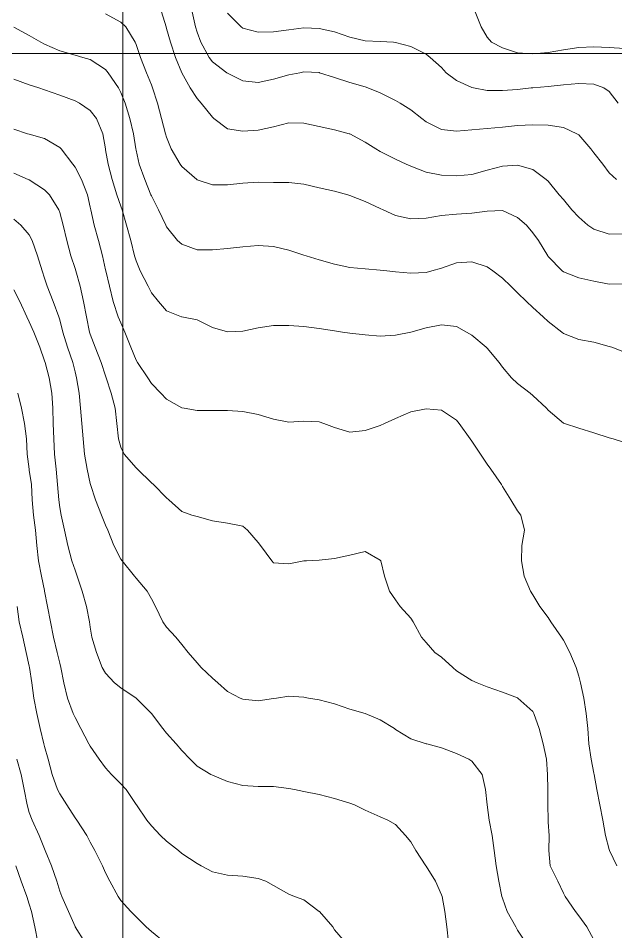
# Model space of a CAD drawing. Header units: centimetres. Extents: x 0 to 642158, y -847 to 649707.
# Drawn here: x 617163.39 to 617182.96, y 620358.59 to 620388.53 of the extents above; entities that cross this region are included whole.
import ezdxf

# ---------------------------------------------------------------- set-up
doc = ezdxf.new("R2010")
doc.units = ezdxf.units.CM
doc.header["$MEASUREMENT"] = 0
doc.layers.add('MEV_grille', color=254, linetype='Continuous', lineweight=9)
doc.layers.add('WAL_topographie 0.5', color=253, linetype='Continuous', lineweight=20)

# ---------------------------------------------------------------- blocks, each defined once
blk = doc.blocks.new('*U114')
at = {"layer": 'MEV_grille', "transparency": 33554687}
blk.add_lwpolyline([(-1338.461, 0), (1338.461, 0)], dxfattribs=at)
blk = doc.blocks.new('*U115')
at = {"layer": 'MEV_grille', "color": 0, "linetype": 'ByBlock', "lineweight": -2, "transparency": 16777216}
blk.add_blockref('*U114', (0, -2000), dxfattribs=at)
blk = doc.blocks.new('*U112')
at = {"layer": 'MEV_grille', "transparency": 33554687}
blk.add_lwpolyline([(0, 1825.476), (0, -1825.476)], dxfattribs=at)
blk = doc.blocks.new('*U113')
at = {"layer": 'MEV_grille', "color": 0, "linetype": 'ByBlock', "lineweight": -2, "transparency": 16777216}
blk.add_blockref('*U112', (1800, 0), dxfattribs=at)

msp = doc.modelspace()

# ---------------------------------------------------------------- linework, layer by layer
at = {"layer": 'WAL_topographie 0.5'}
for points in [[(617166.25, 620388.682), (617166.75, 620388.401), (617166.913, 620388.25), (617167.218, 620387.75), (617167.25, 620387.679), (617167.396, 620387.25), (617167.589, 620386.75), (617167.75, 620386.35), (617167.792, 620386.25), (617167.951, 620385.75), (617168.079, 620385.25), (617168.216, 620384.75), (617168.25, 620384.637), (617168.404, 620384.25), (617168.694, 620383.75), (617168.75, 620383.674), (617169.236, 620383.25), (617169.25, 620383.241), (617169.75, 620383.074), (617170.25, 620383.077), (617170.75, 620383.133), (617171.25, 620383.161), (617171.75, 620383.155), (617172.25, 620383.146), (617172.75, 620383.091), (617173.25, 620382.973), (617173.75, 620382.869), (617174.186, 620382.75), (617174.25, 620382.729), (617174.75, 620382.523), (617175.25, 620382.293), (617175.341, 620382.25), (617175.75, 620382.073), (617176.25, 620381.962), (617176.75, 620381.985), (617177.25, 620382.065), (617177.75, 620382.114), (617178.25, 620382.146), (617178.75, 620382.213), (617179.25, 620382.23), (617179.75, 620382.007), (617180.035, 620381.75), (617180.25, 620381.505), (617180.431, 620381.25), (617180.735, 620380.75), (617180.75, 620380.729), (617181.213, 620380.25), (617181.25, 620380.22), (617181.75, 620380.026), (617182.25, 620379.917), (617182.75, 620379.822), (617183.25, 620379.827)], [(617168.078, 620388.75), (617168.234, 620388.25), (617168.25, 620388.196), (617168.377, 620387.75), (617168.543, 620387.25), (617168.749, 620386.75), (617168.75, 620386.747), (617169.018, 620386.25), (617169.25, 620385.905), (617169.379, 620385.75), (617169.75, 620385.292), (617169.799, 620385.25), (617170.25, 620384.915), (617170.75, 620384.836), (617171.25, 620384.861), (617171.75, 620384.978), (617172.25, 620385.111), (617172.75, 620385.095), (617173.25, 620384.983), (617173.75, 620384.876), (617174.234, 620384.75), (617174.25, 620384.745), (617174.75, 620384.476), (617175.105, 620384.25), (617175.25, 620384.165), (617175.75, 620383.92), (617176.095, 620383.75), (617176.25, 620383.687), (617176.75, 620383.489), (617177.25, 620383.394), (617177.75, 620383.371), (617178.25, 620383.411), (617178.75, 620383.557), (617179.25, 620383.691), (617179.75, 620383.722), (617180.25, 620383.581), (617180.688, 620383.25), (617180.75, 620383.194), (617181.112, 620382.75), (617181.25, 620382.59), (617181.529, 620382.25), (617181.75, 620382.012), (617182.051, 620381.75), (617182.25, 620381.619), (617182.75, 620381.46), (617183.25, 620381.473)], [(617169.084, 620388.75), (617169.197, 620388.25), (617169.25, 620388.074), (617169.372, 620387.75), (617169.645, 620387.25), (617169.75, 620387.11), (617170.224, 620386.75), (617170.25, 620386.73), (617170.75, 620386.485), (617171.25, 620386.426), (617171.75, 620386.535), (617172.25, 620386.68), (617172.618, 620386.75), (617172.75, 620386.777), (617173.25, 620386.752), (617173.257, 620386.75), (617173.75, 620386.588), (617174.25, 620386.424), (617174.75, 620386.284), (617174.842, 620386.25), (617175.25, 620386.088), (617175.75, 620385.842), (617175.904, 620385.75), (617176.25, 620385.53), (617176.607, 620385.25), (617176.75, 620385.138), (617177.25, 620384.89), (617177.75, 620384.835), (617178.25, 620384.881), (617178.75, 620384.926), (617179.25, 620384.968), (617179.75, 620385.014), (617180.25, 620385.045), (617180.75, 620385.031), (617181.25, 620384.958), (617181.688, 620384.75), (617181.75, 620384.71), (617182.151, 620384.25), (617182.25, 620384.126), (617182.537, 620383.75), (617182.75, 620383.463), (617182.986, 620383.25)], [(617170.25, 620388.699), (617170.694, 620388.25), (617170.75, 620388.211), (617171.25, 620388.083), (617171.75, 620388.089), (617172.25, 620388.151), (617172.75, 620388.217), (617173.25, 620388.203), (617173.75, 620388.088), (617174.25, 620387.91), (617174.75, 620387.797), (617175.25, 620387.775), (617175.683, 620387.75), (617175.75, 620387.745), (617176.25, 620387.613), (617176.75, 620387.357), (617176.885, 620387.25), (617177.25, 620386.925), (617177.41, 620386.75), (617177.75, 620386.495), (617178.25, 620386.261), (617178.303, 620386.25), (617178.75, 620386.167), (617179.25, 620386.164), (617179.75, 620386.203), (617180.194, 620386.25), (617180.25, 620386.255), (617180.75, 620386.301), (617181.25, 620386.352), (617181.75, 620386.401), (617182.25, 620386.374), (617182.576, 620386.25), (617182.75, 620386.137), (617183.045, 620385.75)], [(617178.354, 620388.75), (617178.555, 620388.25), (617178.75, 620387.912), (617178.897, 620387.75), (617179.25, 620387.56), (617179.75, 620387.401), (617180.25, 620387.368), (617180.75, 620387.411), (617181.25, 620387.497), (617181.75, 620387.579), (617182.25, 620387.6), (617182.75, 620387.581), (617183.25, 620387.544)], [(617163.25, 620388.246), (617163.75, 620387.97), (617164.125, 620387.75), (617164.25, 620387.684), (617164.75, 620387.469), (617165.25, 620387.323), (617165.508, 620387.25), (617165.75, 620387.183), (617166.25, 620386.858), (617166.335, 620386.75), (617166.676, 620386.25), (617166.75, 620386.106), (617166.89, 620385.75), (617167.047, 620385.25), (617167.165, 620384.75), (617167.243, 620384.25), (617167.25, 620384.212), (617167.351, 620383.75), (617167.533, 620383.25), (617167.738, 620382.75), (617167.75, 620382.718), (617167.987, 620382.25), (617168.225, 620381.75), (617168.25, 620381.698), (617168.612, 620381.25), (617168.75, 620381.124), (617169.25, 620380.94), (617169.75, 620380.946), (617170.25, 620380.992), (617170.75, 620381.037), (617171.25, 620381.083), (617171.75, 620381.056), (617172.25, 620380.937), (617172.75, 620380.772), (617172.818, 620380.75), (617173.25, 620380.621), (617173.75, 620380.472), (617174.25, 620380.361), (617174.75, 620380.321), (617175.25, 620380.276), (617175.467, 620380.25), (617175.75, 620380.219), (617176.25, 620380.178), (617176.75, 620380.203), (617176.944, 620380.25), (617177.25, 620380.343), (617177.75, 620380.52), (617178.25, 620380.554), (617178.75, 620380.384), (617178.942, 620380.25), (617179.25, 620380.011), (617179.524, 620379.75), (617179.75, 620379.538), (617180.045, 620379.25), (617180.25, 620379.052), (617180.588, 620378.75), (617180.75, 620378.597), (617181.194, 620378.25), (617181.25, 620378.205), (617181.75, 620378.006), (617182.25, 620377.92), (617182.75, 620377.777), (617182.837, 620377.75), (617183.25, 620377.592)], [(617163.25, 620386.538), (617163.75, 620386.357), (617164.066, 620386.25), (617164.25, 620386.186), (617164.75, 620386.008), (617165.25, 620385.826), (617165.394, 620385.75), (617165.75, 620385.512), (617165.952, 620385.25), (617166.158, 620384.75), (617166.244, 620384.25), (617166.25, 620384.223), (617166.335, 620383.75), (617166.467, 620383.25), (617166.625, 620382.75), (617166.75, 620382.37), (617166.793, 620382.25), (617166.936, 620381.75), (617167.073, 620381.25), (617167.201, 620380.75), (617167.25, 620380.58), (617167.382, 620380.25), (617167.643, 620379.75), (617167.75, 620379.532), (617167.984, 620379.25), (617168.25, 620378.941), (617168.74, 620378.75), (617168.75, 620378.746), (617169.25, 620378.654), (617169.75, 620378.402), (617170.25, 620378.254), (617170.75, 620378.276), (617171.25, 620378.39), (617171.75, 620378.465), (617172.25, 620378.461), (617172.75, 620378.433), (617173.25, 620378.368), (617173.75, 620378.284), (617174.011, 620378.25), (617174.25, 620378.217), (617174.75, 620378.155), (617175.25, 620378.117), (617175.75, 620378.15), (617176.25, 620378.25), (617176.25, 620378.25), (617176.75, 620378.382), (617177.25, 620378.486), (617177.75, 620378.43), (617178.076, 620378.25), (617178.25, 620378.141), (617178.722, 620377.75), (617178.75, 620377.722), (617179.139, 620377.25), (617179.25, 620377.103), (617179.544, 620376.75), (617179.75, 620376.56), (617180.159, 620376.25), (617180.25, 620376.164), (617180.696, 620375.75), (617180.75, 620375.685), (617181.25, 620375.262), (617181.282, 620375.25), (617181.75, 620375.097), (617182.25, 620374.947), (617182.75, 620374.777), (617182.879, 620374.75), (617183.25, 620374.626)], [(617163.25, 620384.895), (617163.696, 620384.75), (617163.75, 620384.734), (617164.25, 620384.595), (617164.75, 620384.3), (617164.796, 620384.25), (617165.177, 620383.75), (617165.25, 620383.653), (617165.464, 620383.25), (617165.655, 620382.75), (617165.75, 620382.341), (617165.77, 620382.25), (617165.881, 620381.75), (617166.02, 620381.25), (617166.148, 620380.75), (617166.25, 620380.291), (617166.259, 620380.25), (617166.375, 620379.75), (617166.497, 620379.25), (617166.667, 620378.75), (617166.75, 620378.551), (617166.886, 620378.25), (617167.082, 620377.75), (617167.25, 620377.325), (617167.294, 620377.25), (617167.634, 620376.75), (617167.75, 620376.563), (617168.063, 620376.25), (617168.25, 620376.046), (617168.75, 620375.764), (617168.821, 620375.75), (617169.25, 620375.676), (617169.75, 620375.675), (617170.25, 620375.681), (617170.75, 620375.641), (617171.25, 620375.549), (617171.75, 620375.396), (617172.25, 620375.297), (617172.75, 620375.327), (617173.25, 620375.305), (617173.405, 620375.25), (617173.75, 620375.116), (617174.25, 620374.971), (617174.75, 620375.021), (617175.25, 620375.187), (617175.383, 620375.25), (617175.75, 620375.414), (617176.25, 620375.628), (617176.75, 620375.737), (617177.25, 620375.687), (617177.75, 620375.361), (617177.839, 620375.25), (617178.193, 620374.75), (617178.25, 620374.673), (617178.535, 620374.25), (617178.75, 620373.92), (617178.868, 620373.75), (617179.216, 620373.25), (617179.25, 620373.188), (617179.524, 620372.75), (617179.75, 620372.383), (617179.856, 620372.25), (617179.972, 620371.75), (617179.892, 620371.25), (617179.876, 620370.75), (617179.96, 620370.25), (617180.168, 620369.75), (617180.25, 620369.635), (617180.481, 620369.25), (617180.75, 620368.892), (617180.837, 620368.75), (617181.184, 620368.25), (617181.25, 620368.152), (617181.463, 620367.75), (617181.666, 620367.25), (617181.75, 620366.97), (617181.808, 620366.75), (617181.913, 620366.25), (617181.993, 620365.75), (617182.045, 620365.25), (617182.08, 620364.75), (617182.157, 620364.25), (617182.25, 620363.79), (617182.259, 620363.75), (617182.347, 620363.25), (617182.438, 620362.75), (617182.535, 620362.25), (617182.627, 620361.75), (617182.75, 620361.286), (617182.762, 620361.25), (617182.994, 620360.75)], [(617163.25, 620383.458), (617163.714, 620383.25), (617163.75, 620383.234), (617164.25, 620382.912), (617164.411, 620382.75), (617164.723, 620382.25), (617164.75, 620382.17), (617164.862, 620381.75), (617164.981, 620381.25), (617165.115, 620380.75), (617165.25, 620380.329), (617165.273, 620380.25), (617165.416, 620379.75), (617165.53, 620379.25), (617165.622, 620378.75), (617165.728, 620378.25), (617165.75, 620378.18), (617165.911, 620377.75), (617166.105, 620377.25), (617166.25, 620376.812), (617166.274, 620376.75), (617166.439, 620376.25), (617166.562, 620375.75), (617166.622, 620375.25), (617166.678, 620374.75), (617166.75, 620374.48), (617166.861, 620374.25), (617167.25, 620373.795), (617167.3, 620373.75), (617167.75, 620373.303), (617167.821, 620373.25), (617168.25, 620372.816), (617168.318, 620372.75), (617168.75, 620372.362), (617169.074, 620372.25), (617169.25, 620372.201), (617169.75, 620372.063), (617170.25, 620371.986), (617170.75, 620371.89), (617170.9, 620371.75), (617171.25, 620371.348), (617171.327, 620371.25), (617171.697, 620370.75), (617171.75, 620370.68), (617172.25, 620370.646), (617172.75, 620370.745), (617172.833, 620370.75), (617173.25, 620370.773), (617173.75, 620370.829), (617174.25, 620370.938), (617174.75, 620371.058), (617175.25, 620370.773), (617175.266, 620370.75), (617175.389, 620370.25), (617175.556, 620369.75), (617175.75, 620369.467), (617175.899, 620369.25), (617176.25, 620368.865), (617176.326, 620368.75), (617176.604, 620368.25), (617176.75, 620368.072), (617177.037, 620367.75), (617177.25, 620367.588), (617177.63, 620367.25), (617177.75, 620367.145), (617178.25, 620366.829), (617178.42, 620366.75), (617178.75, 620366.622), (617179.25, 620366.44), (617179.75, 620366.257), (617179.759, 620366.25), (617180.25, 620365.809), (617180.284, 620365.75), (617180.457, 620365.25), (617180.585, 620364.75), (617180.694, 620364.25), (617180.732, 620363.75), (617180.742, 620363.25), (617180.737, 620362.75), (617180.745, 620362.25), (617180.75, 620362.187), (617180.782, 620361.75), (617180.769, 620361.25), (617180.815, 620360.75), (617181.062, 620360.25), (617181.25, 620359.858), (617181.311, 620359.75), (617181.641, 620359.25), (617181.75, 620359.111), (617182.011, 620358.75), (617182.25, 620358.325)], [(617163.25, 620381.944), (617163.479, 620381.75), (617163.75, 620381.43), (617163.843, 620381.25), (617164.019, 620380.75), (617164.17, 620380.25), (617164.25, 620380.015), (617164.342, 620379.75), (617164.539, 620379.25), (617164.717, 620378.75), (617164.75, 620378.645), (617164.853, 620378.25), (617165.003, 620377.75), (617165.173, 620377.25), (617165.25, 620376.947), (617165.301, 620376.75), (617165.382, 620376.25), (617165.43, 620375.75), (617165.473, 620375.25), (617165.513, 620374.75), (617165.559, 620374.25), (617165.643, 620373.75), (617165.75, 620373.279), (617165.758, 620373.25), (617165.917, 620372.75), (617166.118, 620372.25), (617166.25, 620371.917), (617166.323, 620371.75), (617166.518, 620371.25), (617166.75, 620370.808), (617166.796, 620370.75), (617167.2, 620370.25), (617167.25, 620370.183), (617167.612, 620369.75), (617167.75, 620369.503), (617167.886, 620369.25), (617168.123, 620368.75), (617168.25, 620368.577), (617168.552, 620368.25), (617168.75, 620368.009), (617168.953, 620367.75), (617169.25, 620367.403), (617169.387, 620367.25), (617169.75, 620366.9), (617169.924, 620366.75), (617170.25, 620366.466), (617170.655, 620366.25), (617170.75, 620366.21), (617171.25, 620366.16), (617171.75, 620366.235), (617171.85, 620366.25), (617172.25, 620366.311), (617172.75, 620366.277), (617172.902, 620366.25), (617173.25, 620366.194), (617173.75, 620366.066), (617174.25, 620365.886), (617174.75, 620365.75), (617174.75, 620365.75), (617175.25, 620365.541), (617175.711, 620365.25), (617175.75, 620365.225), (617176.25, 620364.913), (617176.75, 620364.756), (617176.778, 620364.75), (617177.25, 620364.623), (617177.75, 620364.439), (617178.147, 620364.25), (617178.25, 620364.181), (617178.586, 620363.75), (617178.702, 620363.25), (617178.75, 620362.75), (617178.75, 620362.75), (617178.815, 620362.25), (617178.917, 620361.75), (617178.986, 620361.25), (617179.048, 620360.75), (617179.135, 620360.25), (617179.231, 620359.75), (617179.25, 620359.689), (617179.404, 620359.25), (617179.687, 620358.75), (617179.75, 620358.643), (617180.003, 620358.25)], [(617163.25, 620379.636), (617163.44, 620379.25), (617163.672, 620378.75), (617163.75, 620378.58), (617163.898, 620378.25), (617164.095, 620377.75), (617164.25, 620377.307), (617164.268, 620377.25), (617164.399, 620376.75), (617164.485, 620376.25), (617164.521, 620375.75), (617164.539, 620375.25), (617164.555, 620374.75), (617164.577, 620374.25), (617164.628, 620373.75), (617164.677, 620373.25), (617164.716, 620372.75), (617164.75, 620372.5), (617164.794, 620372.25), (617164.904, 620371.75), (617165.01, 620371.25), (617165.148, 620370.75), (617165.25, 620370.439), (617165.322, 620370.25), (617165.48, 620369.75), (617165.628, 620369.25), (617165.729, 620368.75), (617165.75, 620368.573), (617165.8, 620368.25), (617165.949, 620367.75), (617166.142, 620367.25), (617166.25, 620367.067), (617166.547, 620366.75), (617166.75, 620366.581), (617167.25, 620366.253), (617167.254, 620366.25), (617167.75, 620365.75), (617167.75, 620365.75), (617168.122, 620365.25), (617168.25, 620365.103), (617168.563, 620364.75), (617168.75, 620364.527), (617169.018, 620364.25), (617169.25, 620364.024), (617169.698, 620363.75), (617169.75, 620363.719), (617170.25, 620363.514), (617170.75, 620363.388), (617171.25, 620363.354), (617171.75, 620363.351), (617172.25, 620363.283), (617172.438, 620363.25), (617172.75, 620363.19), (617173.25, 620363.095), (617173.75, 620362.958), (617174.25, 620362.801), (617174.405, 620362.75), (617174.75, 620362.579), (617175.25, 620362.359), (617175.5, 620362.25), (617175.75, 620362.104), (617176.073, 620361.75), (617176.25, 620361.538), (617176.414, 620361.25), (617176.743, 620360.75), (617176.75, 620360.74), (617177.059, 620360.25), (617177.25, 620359.804), (617177.272, 620359.75), (617177.36, 620359.25), (617177.425, 620358.75), (617177.48, 620358.25)], [(617163.375, 620376.25), (617163.492, 620375.75), (617163.592, 620375.25), (617163.656, 620374.75), (617163.682, 620374.25), (617163.745, 620373.75), (617163.75, 620373.719), (617163.827, 620373.25), (617163.851, 620372.75), (617163.885, 620372.25), (617163.952, 620371.75), (617163.997, 620371.25), (617164.055, 620370.75), (617164.155, 620370.25), (617164.25, 620369.772), (617164.255, 620369.75), (617164.345, 620369.25), (617164.448, 620368.75), (617164.547, 620368.25), (617164.661, 620367.75), (617164.75, 620367.399), (617164.788, 620367.25), (617164.884, 620366.75), (617165.003, 620366.25), (617165.193, 620365.75), (617165.25, 620365.616), (617165.442, 620365.25), (617165.706, 620364.75), (617165.75, 620364.669), (617166.042, 620364.25), (617166.25, 620363.965), (617166.441, 620363.75), (617166.75, 620363.438), (617166.922, 620363.25), (617167.25, 620362.765), (617167.26, 620362.75), (617167.598, 620362.25), (617167.75, 620362.068), (617168.049, 620361.75), (617168.25, 620361.559), (617168.644, 620361.25), (617168.75, 620361.161), (617169.25, 620360.833), (617169.382, 620360.75), (617169.75, 620360.557), (617170.25, 620360.444), (617170.75, 620360.412), (617171.25, 620360.341), (617171.505, 620360.25), (617171.75, 620360.111), (617172.25, 620359.827), (617172.439, 620359.75), (617172.75, 620359.636), (617173.25, 620359.26), (617173.26, 620359.25), (617173.692, 620358.75), (617173.75, 620358.659), (617174.102, 620358.25)], [(617163.353, 620369.25), (617163.423, 620368.75), (617163.537, 620368.25), (617163.653, 620367.75), (617163.75, 620367.293), (617163.76, 620367.25), (617163.835, 620366.75), (617163.896, 620366.25), (617163.996, 620365.75), (617164.107, 620365.25), (617164.228, 620364.75), (617164.25, 620364.662), (617164.368, 620364.25), (617164.504, 620363.75), (617164.679, 620363.25), (617164.75, 620363.111), (617164.981, 620362.75), (617165.25, 620362.324), (617165.309, 620362.25), (617165.633, 620361.75), (617165.75, 620361.526), (617165.899, 620361.25), (617166.146, 620360.75), (617166.25, 620360.52), (617166.386, 620360.25), (617166.664, 620359.75), (617166.75, 620359.611), (617167.078, 620359.25), (617167.25, 620359.075), (617167.586, 620358.75), (617167.75, 620358.595), (617168.182, 620358.25)], [(617163.346, 620364.25), (617163.487, 620363.75), (617163.582, 620363.25), (617163.682, 620362.75), (617163.75, 620362.502), (617163.847, 620362.25), (617164.072, 620361.75), (617164.25, 620361.306), (617164.273, 620361.25), (617164.475, 620360.75), (617164.649, 620360.25), (617164.75, 620359.923), (617164.818, 620359.75), (617165.038, 620359.25), (617165.25, 620358.764), (617165.256, 620358.75), (617165.567, 620358.25)], [(617163.306, 620360.75), (617163.481, 620360.25), (617163.668, 620359.75), (617163.75, 620359.494), (617163.823, 620359.25), (617163.931, 620358.75), (617164.033, 620358.25)]]:
    msp.add_lwpolyline(points, dxfattribs=at)

# ---------------------------------------------------------------- block references
at = {"layer": 'MEV_grille', "transparency": 33554687}
for name, p in [('*U113', (615366.814, 620593.644)), ('*U115', (616669.481, 622387.381))]:
    msp.add_blockref(name, p, dxfattribs=at)

doc.saveas('drawing.dxf')
